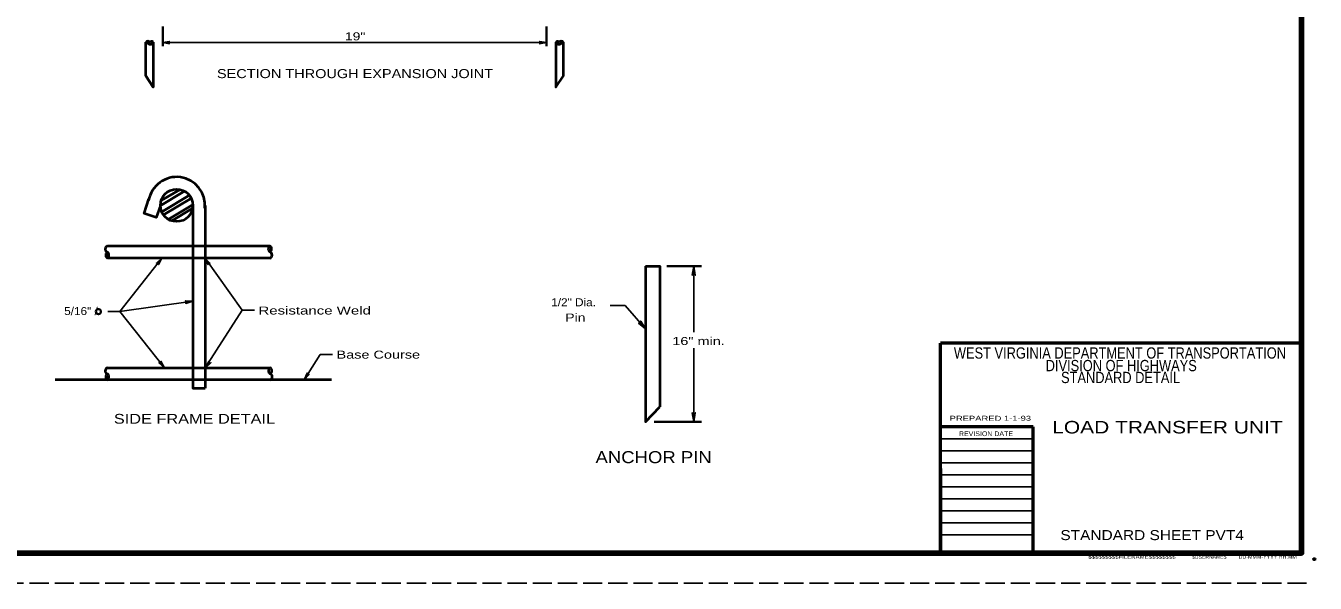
# Model space of a CAD drawing. Extents: x 36.9 to 72.2, y 19.2 to 41.2.
# Drawn here: x 50.81 to 72.24, y 19.18 to 28.45 of the extents above; entities that cross this region are included whole.
import ezdxf
from ezdxf.enums import TextEntityAlignment as Align

# ---------------------------------------------------------------- set-up
doc = ezdxf.new("R2010")
doc.units = 0
doc.header["$LTSCALE"] = 0.053
doc.header["$PDMODE"] = 32
doc.header["$PDSIZE"] = 0.0265
doc.linetypes.add('LONG_DASHED', pattern=[7.5, 6, -1.5])
doc.layers.add('1', color=7, linetype='Continuous', lineweight=40)
doc.layers.add('61', color=7, linetype='Continuous', lineweight=25)
doc.layers.add('60', color=7, linetype='Continuous')

msp = doc.modelspace()

# ---------------------------------------------------------------- hatches: boundary and pattern name
at = {"layer": '61'}
for points in [[(53.08558, 28.17217), (53.19808, 28.15342), (53.17558, 28.17217), (53.19808, 28.19092)], [(59.46175, 28.17217), (59.34925, 28.19092), (59.37175, 28.17217), (59.34925, 28.15342)], [(53.07317, 24.58725), (52.982, 24.50433), (53.013, 24.51083), (53.01383, 24.47925)], [(53.78, 24.58725), (53.87117, 24.50433), (53.84017, 24.51083), (53.83933, 24.47925)], [(61.90942, 24.45292), (61.88442, 24.30292), (61.90942, 24.33292), (61.93442, 24.30292)], [(53.58717, 23.87142), (53.46408, 23.87467), (53.49092, 23.858), (53.46967, 23.8345)], [(61.1095, 23.41108), (61.02925, 23.54025), (61.03025, 23.50117), (60.99167, 23.50725)], [(53.11467, 22.76475), (53.05533, 22.87267), (53.0545, 22.84108), (53.0235, 22.84758)], [(53.79517, 22.76475), (53.8545, 22.87267), (53.85533, 22.84108), (53.88633, 22.84758)], [(55.43692, 22.56225), (55.51917, 22.65392), (55.48908, 22.64433), (55.485, 22.67558)], [(61.90942, 21.86608), (61.93442, 22.01608), (61.90942, 21.98608), (61.88442, 22.01608)]]:
    msp.add_hatch(color=256, dxfattribs=at).paths.add_polyline_path(points)

# ---------------------------------------------------------------- linework, layer by layer
at = {"layer": '1'}
for p, q in [((53.06175, 25.54433), (53.37375, 25.73058)), ((53.04408, 25.45875), (53.45075, 25.70142)), ((53.06983, 25.35958), (53.53092, 25.63475)), ((53.09867, 25.30567), (53.56358, 25.58317)), ((53.17875, 25.23092), (53.5915, 25.47733)), ((53.23667, 25.20708), (53.58867, 25.41717)), ((53.78967, 25.46475), (53.78967, 22.42725)), ((52.16967, 24.78975), (54.86742, 24.78975)), ((54.86967, 24.58725), (52.16967, 24.58725)), ((52.16967, 22.76475), (54.86967, 22.76475)), ((55.89008, 22.56225), (51.29992, 22.56225))]:
    msp.add_line(p, q, dxfattribs=at)
at = {"layer": '1', "lineweight": 53}
for p, q in [((72.00892, 23.17125), (66.00892, 23.17125)), ((66.00892, 19.68142), (66.00892, 23.17125)), ((72.00892, 19.68142), (72.00892, 22.18042)), ((67.54683, 21.78042), (66.00892, 21.78042)), ((67.54683, 19.68142), (67.54683, 21.78042)), ((66.00892, 21.09142), (66.00892, 19.68142)), ((72.00892, 19.68142), (66.00892, 19.68142))]:
    msp.add_line(p, q, dxfattribs=at)
at = {"layer": '1', "lineweight": 25}
for p, q in [((67.54683, 21.58042), (66.00892, 21.58042)), ((67.54683, 21.38142), (66.00892, 21.38142)), ((67.54683, 21.18242), (66.00892, 21.18242)), ((67.54683, 20.98342), (66.00892, 20.98342)), ((67.54683, 20.78442), (66.00892, 20.78442)), ((67.54683, 20.58542), (66.00892, 20.58542)), ((67.54683, 20.38642), (66.00892, 20.38642)), ((67.54683, 20.18742), (66.00892, 20.18742)), ((67.54683, 19.98842), (66.00892, 19.98842))]:
    msp.add_line(p, q, dxfattribs=at)
at = {"layer": '1', "linetype": 'LONG_DASHED', "lineweight": 25}
msp.add_line((72.09225, 19.18142), (36.89225, 19.18142), dxfattribs=at)
at = {"layer": '1', "lineweight": 158}
msp.add_lwpolyline([(72.00892, 40.68142), (72.00892, 19.68142), (39.50892, 19.68142)], dxfattribs=at)
at = {"layer": '1'}
for points in [[(52.92967, 28.18125), (52.92967, 27.43125), (52.80467, 27.61875), (52.80467, 28.18125)], [(59.61767, 28.18125), (59.61767, 27.43125), (59.74267, 27.61875), (59.74267, 28.18125)], [(53.04717, 25.46475), (52.97967, 25.26225), (52.77717, 25.32975), (52.85817, 25.57275)], [(53.58717, 25.46475), (53.58717, 22.42725), (53.78967, 22.42725)], [(61.1095, 24.45292), (61.3445, 24.45292), (61.3445, 22.11592)], [(61.1095, 24.45292), (61.1095, 21.86608), (61.3445, 22.11592)]]:
    msp.add_lwpolyline(points, dxfattribs=at)
msp.add_circle((53.31717, 25.46473), 0.27, dxfattribs=at)
for centre, radius, start, end in [((52.84285, 28.21448), 0.05061, 221.01262, 302.83414), ((52.83576, 28.14721), 0.04612, 37.08872, 132.38924), ((52.88137, 28.19445), 0.05006, 198.78081, 344.73592), ((52.90422, 28.1496), 0.04063, 51.21491, 146.61264), ((59.64312, 28.1496), 0.04063, 33.38736, 128.78509), ((59.66596, 28.19445), 0.05006, 195.26408, 341.21919), ((59.71158, 28.14721), 0.04612, 47.61076, 142.91127), ((59.70448, 28.21448), 0.05061, 237.16586, 318.98738), ((53.31717, 25.46473), 0.4725, 354.15129, 170.42889), ((52.1839, 24.73757), 0.05406, 105.26408, 251.21919), ((52.19665, 24.63772), 0.05725, 121.78094, 241.88411), ((52.13151, 24.63564), 0.06164, 308.25196, 55.41309), ((54.90243, 24.74308), 0.06164, 128.25196, 235.41309), ((54.90243, 24.74186), 0.06164, 128.25196, 235.41309), ((54.83729, 24.74099), 0.05725, 301.78094, 61.88411), ((54.83729, 24.73978), 0.05725, 301.78094, 61.88411), ((54.83729, 24.73978), 0.05725, 301.78094, 61.88411), ((54.85004, 24.64114), 0.05406, 285.26408, 71.21919), ((54.85004, 24.63993), 0.05406, 285.26408, 71.21919), ((52.1839, 22.71257), 0.05406, 105.26408, 251.21919), ((54.90405, 22.71504), 0.06164, 128.25196, 235.41309), ((54.84168, 22.71417), 0.05725, 301.78094, 61.88411), ((52.19665, 22.61272), 0.05725, 121.78094, 241.88411), ((52.13151, 22.61064), 0.06164, 308.25196, 55.41309), ((54.85274, 22.61311), 0.05406, 285.26408, 71.21919)]:
    msp.add_arc(centre, radius, start, end, dxfattribs=at)
for p in [(72.00892, 19.68142), (72.22192, 19.58142)]:
    msp.add_point(p, dxfattribs=at)
at = {"layer": '61', "lineweight": 35}
for p, q in [((53.08558, 28.44), (53.08558, 28.11067)), ((59.46175, 28.44), (59.46175, 28.11067)), ((61.4625, 24.45292), (62.03558, 24.45292)), ((61.24933, 21.86608), (62.03558, 21.86608))]:
    msp.add_line(p, q, dxfattribs=at)
at = {"layer": '61'}
for p, q in [((53.08558, 28.17217), (59.46175, 28.17217)), ((52.37567, 23.70225), (53.07317, 24.58725)), ((54.40875, 23.72233), (53.78967, 24.58725)), ((61.90942, 24.45292), (61.90942, 23.357)), ((52.37567, 23.70225), (53.58717, 23.87142)), ((60.7685, 23.79883), (60.5185, 23.79883)), ((61.1095, 23.41108), (60.7685, 23.79883)), ((52.17317, 23.70225), (52.37567, 23.70225)), ((52.37567, 23.70225), (53.11467, 22.76475)), ((54.40875, 23.72233), (53.78967, 22.76475)), ((54.40875, 23.72233), (54.61125, 23.72233)), ((55.70442, 22.98358), (55.43692, 22.56225)), ((55.70442, 22.98358), (55.90692, 22.98358)), ((61.90942, 23.09183), (61.90942, 21.86608))]:
    msp.add_line(p, q, dxfattribs=at)
for points in [[(53.08558, 28.17217), (53.19808, 28.15342), (53.17558, 28.17217), (53.19808, 28.19092)], [(59.46175, 28.17217), (59.34925, 28.19092), (59.37175, 28.17217), (59.34925, 28.15342)], [(53.07317, 24.58725), (52.982, 24.50433), (53.013, 24.51083), (53.01383, 24.47925)], [(53.78, 24.58725), (53.87117, 24.50433), (53.84017, 24.51083), (53.83933, 24.47925)], [(61.90942, 24.45292), (61.88442, 24.30292), (61.90942, 24.33292), (61.93442, 24.30292)], [(53.58717, 23.87142), (53.46408, 23.87467), (53.49092, 23.858), (53.46967, 23.8345)], [(61.1095, 23.41108), (61.02925, 23.54025), (61.03025, 23.50117), (60.99167, 23.50725)], [(53.11467, 22.76475), (53.05533, 22.87267), (53.0545, 22.84108), (53.0235, 22.84758)], [(53.79517, 22.76475), (53.8545, 22.87267), (53.85533, 22.84108), (53.88633, 22.84758)], [(55.43692, 22.56225), (55.51917, 22.65392), (55.48908, 22.64433), (55.485, 22.67558)], [(61.90942, 21.86608), (61.93442, 22.01608), (61.90942, 21.98608), (61.88442, 22.01608)]]:
    msp.add_lwpolyline(points, close=True, dxfattribs=at)
at = {"layer": '61', "lineweight": 35}
msp.add_circle((52.01732, 23.69805), 0.04243, dxfattribs=at)

# ---------------------------------------------------------------- texts
at = {"layer": '1'}
for s, height, width, p in [('WEST VIRGINIA DEPARTMENT OF TRANSPORTATION', 0.1875, 0.85, (68.99067, 22.91633)), ('DIVISION OF HIGHWAYS', 0.1875, 0.85, (69.01254, 22.70742)), ('STANDARD DETAIL', 0.1875, 0.85, (69.00125, 22.50925)), ('  PREPARED 1-1-93 ', 0.08333, 1.4, (66.81625, 21.88242)), ('   LOAD TRANSFER UNIT   ', 0.2083, 1.25, (69.78017, 21.67192)), ('STANDARD SHEET PVT4      ', 0.1667, 1.15, (69.73908, 19.8985))]:
    msp.add_text(s, height=height, dxfattribs=dict(at, width=width)).set_placement(p, align=Align.CENTER)
for s, height, width, p in [('REVISION DATE', 0.079, 1.1, (66.316, 21.62775)), ('$$$$$$$$$FILENAME$$$$$$$$', 0.06, 1.25, (68.46467, 19.58967)), ('$USERNAME$', 0.06, 1.05, (70.18875, 19.58967)), ('DD-MMM-YYYY HH:MM', 0.06, 1.1, (70.96233, 19.58967))]:
    msp.add_text(s, height=height, dxfattribs=dict(at, width=width)).set_placement(p)
at = {"layer": '60'}
for s, height, width, p in [('19"', 0.133, 1.3, (56.11358, 28.20917)), ('SECTION THROUGH EXPANSION JOINT', 0.15, 1.2, (53.9875, 27.58075)), ('5/16" / ', 0.133, 1.1, (51.449, 23.64075)), ('Resistance Weld', 0.133, 1.4, (54.6765, 23.64975)), ('1/2" Dia.', 0.133, 1.1, (59.5415, 23.78675)), ('Pin', 0.133, 1.3, (59.77567, 23.53342)), ('16" min.', 0.133, 1.35, (61.55283, 23.14208)), ('Base Course', 0.133, 1.35, (55.9745, 22.91633)), ('SIDE FRAME DETAIL', 0.162, 1.25, (52.27442, 21.83492)), ('ANCHOR PIN', 0.2, 1.15, (60.27708, 21.178))]:
    msp.add_text(s, height=height, dxfattribs=dict(at, width=width)).set_placement(p)

doc.saveas('drawing.dxf')
